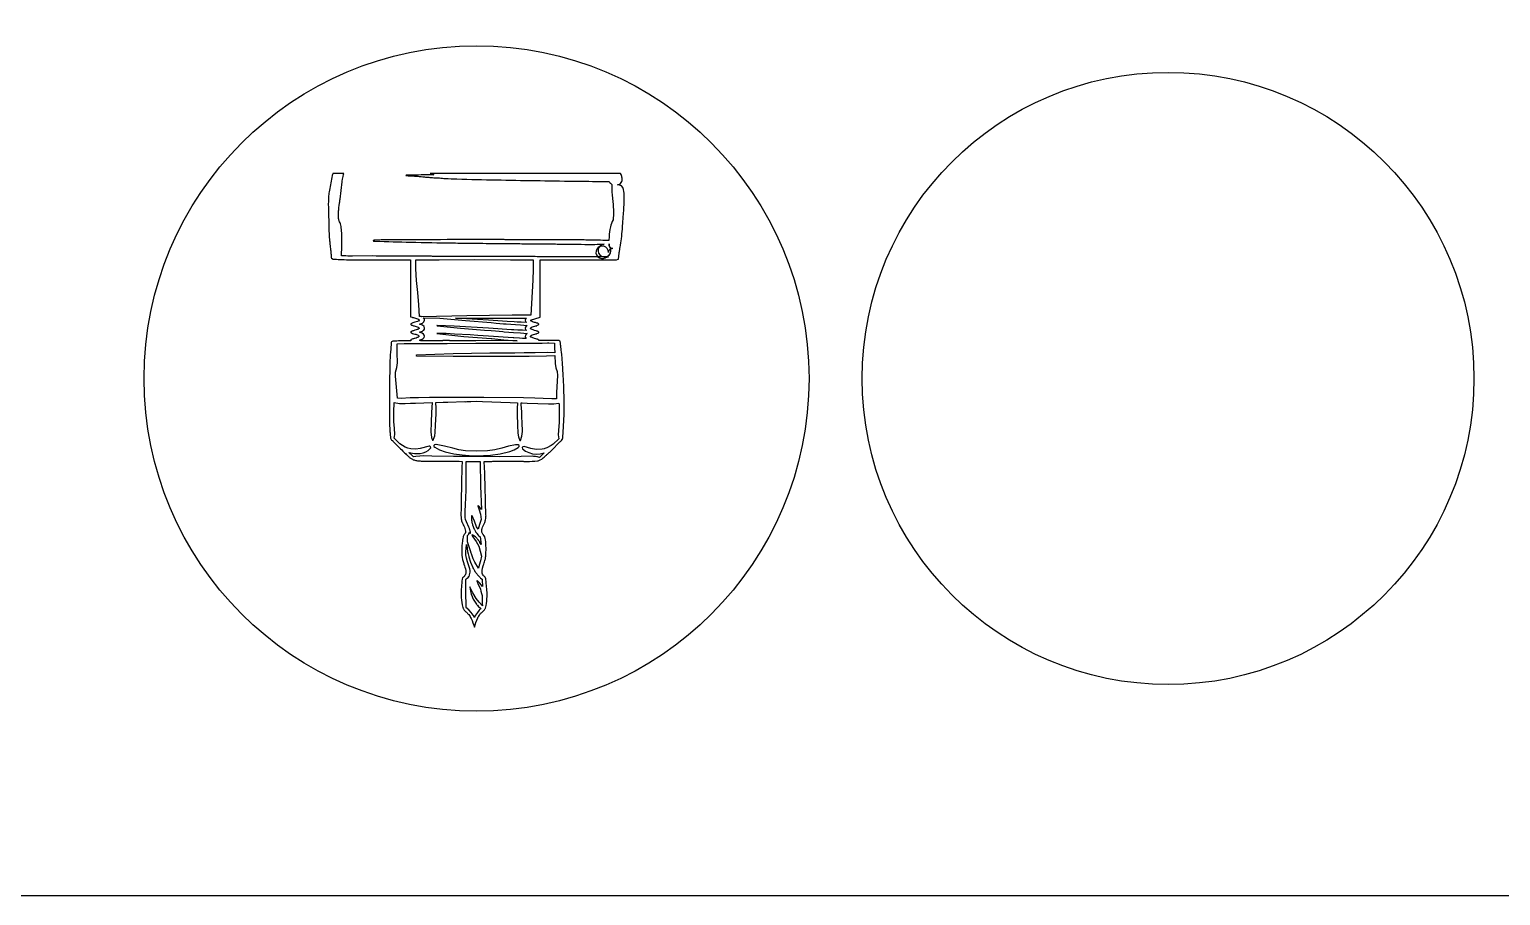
# Model space of a CAD drawing. Extents: x -250 to 250, y -318 to 318.
# Drawn here: x -158.1 to -102.8, y -317.9 to -285.4 of the extents above; entities that cross this region are included whole.
import ezdxf

# ---------------------------------------------------------------- set-up
doc = ezdxf.new("R2010")
doc.units = 0
doc.layers.get('0').update_dxf_attribs({"linetype": 'CONTINUOUS'})

msp = doc.modelspace()

# ---------------------------------------------------------------- linework, layer by layer
for points in [[(-250, -317.907), (250, -317.907), (250, -17.907), (-250, -17.907), (-250, -317.907)], [(-143.555, -294.358), (-143.555, -294.023), (-143.434, -294.023), (-143.438, -294.029), (-143.008, -294.029), (-143.007, -294.02), (-142.681, -294.018), (-141.342, -294.016), (-140.002, -294.028), (-139.925, -294.029), (-139.15, -294.029), (-139.149, -294.37), (-139.161, -294.789), (-139.189, -295.227), (-139.24, -296.1), (-139.933, -296.105), (-141.643, -296.126), (-143.348, -296.164), (-143.364, -296.157), (-143.417, -296.157), (-143.442, -295.71), (-143.489, -295.256), (-143.534, -294.803), (-143.555, -294.358)], [(-139.406, -296.984), (-139.443, -296.981), (-139.549, -296.973), (-139.657, -296.966), (-139.872, -296.954), (-139.894, -296.952), (-140.828, -296.891), (-141.222, -296.864), (-141.519, -296.844), (-142.101, -296.811), (-142.417, -296.796), (-142.76, -296.785), (-142.775, -296.79), (-142.765, -296.797), (-141.754, -296.899), (-140.73, -296.984), (-140.707, -296.985), (-140.255, -297.028), (-139.755, -297.061), (-140.519, -297.06), (-141.307, -297.069), (-142.096, -297.067), (-142.288, -297.066), (-142.288, -297.059), (-142.541, -297.059), (-142.539, -297.064), (-143.371, -297.064), (-143.421, -297.044), (-143.316, -297.003), (-143.28, -296.979), (-143.245, -296.938), (-143.234, -296.893), (-143.244, -296.85), (-143.276, -296.811), (-143.315, -296.784), (-143.419, -296.742), (-143.314, -296.701), (-143.27, -296.67), (-143.264, -296.663), (-143.239, -296.627), (-143.232, -296.592), (-143.251, -296.533), (-143.313, -296.482), (-143.417, -296.441), (-143.312, -296.4), (-143.278, -296.378), (-143.253, -296.353), (-143.23, -296.29), (-143.239, -296.25), (-143.266, -296.213), (-143.281, -296.201), (-142.659, -296.209), (-141.697, -296.304), (-140.725, -296.384), (-140.545, -296.399), (-140.259, -296.423), (-140.162, -296.431), (-139.806, -296.457), (-139.806, -296.457), (-139.62, -296.471), (-139.368, -296.488), (-139.408, -296.516), (-139.439, -296.555), (-139.449, -296.596), (-139.438, -296.642), (-139.402, -296.684), (-139.55, -296.672), (-139.727, -296.663), (-139.87, -296.654), (-139.965, -296.648), (-140.826, -296.591), (-142.12, -296.51), (-142.758, -296.485), (-142.773, -296.49), (-142.762, -296.497), (-141.88, -296.588), (-140.982, -296.662), (-140.982, -296.662), (-140.727, -296.684), (-140.567, -296.697), (-140.29, -296.72), (-140.232, -296.725), (-139.893, -296.751), (-139.622, -296.771), (-139.368, -296.788), (-139.369, -296.789), (-139.396, -296.806), (-139.437, -296.85), (-139.451, -296.898), (-139.441, -296.943), (-139.406, -296.984)], [(-139.397, -296.384), (-139.603, -296.369), (-139.746, -296.362), (-139.868, -296.354), (-140.127, -296.337), (-140.824, -296.291), (-142.07, -296.213), (-141.942, -296.213), (-141.94, -296.213), (-141.703, -296.22), (-141.637, -296.214), (-139.93, -296.215), (-139.403, -296.212), (-139.436, -296.252), (-139.447, -296.295), (-139.435, -296.342), (-139.397, -296.384)], [(-144.321, -298.25), (-144.275, -298.072), (-144.254, -297.89), (-144.26, -297.521), (-144.261, -297.176), (-143.999, -297.171), (-143.388, -297.172), (-142.377, -297.166), (-141.306, -297.158), (-140.34, -297.156), (-139.917, -297.155), (-139.244, -297.153), (-138.807, -297.153), (-138.612, -297.147), (-138.558, -297.147), (-138.35, -297.149), (-138.349, -297.334), (-138.335, -297.519), (-138.337, -297.523), (-138.626, -297.511), (-139.073, -297.513), (-139.49, -297.521), (-139.843, -297.525), (-140.284, -297.53), (-140.776, -297.536), (-142.155, -297.558), (-143.53, -297.603), (-143.554, -297.615), (-143.53, -297.627), (-142.153, -297.645), (-140.773, -297.645), (-140.469, -297.644), (-139.304, -297.637), (-138.646, -297.632), (-138.338, -297.617), (-138.321, -297.924), (-138.293, -298.075), (-138.247, -298.222), (-138.239, -298.365), (-138.258, -298.792), (-138.272, -299.008), (-138.275, -299.223), (-138.272, -299.243), (-138.44, -299.243), (-138.768, -299.228), (-139.087, -299.223), (-139.505, -299.205), (-141.006, -299.193), (-143.04, -299.195), (-143.458, -299.21), (-143.777, -299.213), (-144.105, -299.227), (-144.254, -299.225), (-144.29, -298.807), (-144.324, -298.393), (-144.321, -298.25)], [(-142.139, -301.415), (-142.954, -301.4), (-143.256, -301.391), (-143.406, -301.394), (-143.555, -301.41), (-143.649, -301.43), (-143.698, -301.38), (-143.826, -301.262), (-143.609, -301.304), (-143.392, -301.297), (-143.288, -301.273), (-143.189, -301.235), (-143.097, -301.182), (-143.014, -301.113), (-142.999, -301.082), (-143.006, -301.052), (-143.03, -301.03), (-143.063, -301.027), (-143.397, -301.112), (-143.563, -301.134), (-143.742, -301.126), (-143.855, -301.099), (-143.962, -301.056), (-144.157, -300.934), (-144.371, -300.725), (-144.358, -300.655), (-144.352, -300.584), (-144.362, -300.346), (-144.382, -300.11), (-144.384, -299.747), (-144.378, -299.384), (-144.175, -299.42), (-143.963, -299.423), (-143.754, -299.413), (-143.574, -299.404), (-142.944, -299.388), (-142.975, -299.754), (-142.984, -300.121), (-142.988, -300.206), (-142.988, -300.208), (-142.998, -300.41), (-142.998, -300.418), (-142.998, -300.486), (-142.998, -300.489), (-142.97, -300.702), (-142.969, -300.707), (-142.962, -300.729), (-142.937, -300.796), (-142.921, -300.804), (-142.906, -300.796), (-142.893, -300.767), (-142.848, -300.64), (-142.829, -300.507), (-142.819, -300.233), (-142.798, -299.809), (-142.795, -299.596), (-142.805, -299.385), (-142.806, -299.383), (-142.535, -299.375), (-142.362, -299.369), (-142.362, -299.369), (-141.721, -299.347), (-141.689, -299.353), (-141.646, -299.345), (-141.54, -299.341), (-141.496, -299.34), (-141.273, -299.335), (-141.049, -299.341), (-140.011, -299.382), (-139.741, -299.392), (-139.752, -299.603), (-139.751, -299.817), (-139.732, -300.241), (-139.724, -300.531), (-139.701, -300.671), (-139.649, -300.805), (-139.629, -300.813), (-139.618, -300.805), (-139.568, -300.644), (-139.553, -300.475), (-139.567, -300.131), (-139.57, -299.937), (-139.57, -299.904), (-139.575, -299.73), (-139.596, -299.455), (-139.602, -299.397), (-139.564, -299.398), (-139.368, -299.405), (-138.972, -299.418), (-138.577, -299.439), (-138.377, -299.436), (-138.186, -299.406), (-138.168, -299.432), (-138.164, -299.78), (-138.169, -300.128), (-138.197, -300.437), (-138.202, -300.592), (-138.183, -300.743), (-138.398, -300.951), (-138.468, -300.999), (-138.468, -300.999), (-138.628, -301.086), (-138.636, -301.089), (-138.715, -301.117), (-138.73, -301.122), (-138.814, -301.14), (-139.032, -301.144), (-139.234, -301.107), (-139.492, -301.037), (-139.532, -301.044), (-139.557, -301.08), (-139.543, -301.123), (-139.436, -301.207), (-139.316, -301.266), (-139.176, -301.306), (-139.029, -301.32), (-138.879, -301.31), (-138.731, -301.277), (-138.847, -301.382), (-138.86, -301.394), (-138.909, -301.444), (-138.986, -301.427), (-139.016, -301.422), (-139.062, -301.415), (-139.102, -301.411), (-139.135, -301.408), (-139.183, -301.405), (-139.604, -301.409), (-140.419, -301.42), (-141.279, -301.414), (-142.139, -301.415)], [(-140.746, -301.356), (-140.39, -301.309), (-140.026, -301.223), (-139.857, -301.158), (-139.706, -301.075), (-139.678, -301.04), (-139.68, -301.003), (-139.708, -300.975), (-139.757, -300.968), (-139.806, -300.975), (-140.069, -301.028), (-140.329, -301.095), (-140.591, -301.159), (-140.861, -301.2), (-141.278, -301.213), (-141.695, -301.198), (-141.938, -301.16), (-142.174, -301.103), (-142.481, -301.022), (-142.798, -300.959), (-142.81, -300.959), (-142.853, -300.97), (-142.877, -300.998), (-142.877, -301.033), (-142.85, -301.066), (-142.665, -301.166), (-142.454, -301.239), (-142.128, -301.311), (-141.812, -301.353), (-141.549, -301.379), (-141.279, -301.388), (-141.009, -301.38), (-140.746, -301.356)], [(-141.703, -303.698), (-141.703, -303.498), (-141.703, -303.473), (-141.701, -303.427), (-141.701, -303.41), (-141.701, -303.41), (-141.701, -303.41), (-141.696, -303.281), (-141.696, -303.281), (-141.694, -303.223), (-141.694, -303.223), (-141.67, -302.673), (-141.669, -302.637), (-141.668, -302.352), (-141.668, -302.254), (-141.667, -302.078), (-141.667, -302.066), (-141.667, -302.008), (-141.667, -301.925), (-141.667, -301.894), (-141.667, -301.806), (-141.667, -301.741), (-141.667, -301.723), (-141.67, -301.597), (-141.283, -301.605), (-141.28, -301.605), (-141.276, -301.605), (-141.14, -301.604), (-141.122, -302.524), (-141.088, -303.403), (-141.089, -303.402), (-141.089, -303.402), (-141.09, -303.401), (-141.181, -303.29), (-141.221, -303.257), (-141.234, -303.267), (-141.173, -303.422), (-141.129, -303.583), (-141.117, -303.685), (-141.097, -303.785), (-141.162, -303.962), (-141.22, -304.147), (-141.272, -304.056), (-141.358, -303.847), (-141.438, -303.636), (-141.451, -303.628), (-141.461, -303.636), (-141.467, -303.709), (-141.467, -303.722), (-141.463, -303.8), (-141.463, -303.801), (-141.463, -303.801), (-141.457, -303.844), (-141.45, -303.889), (-141.444, -303.913), (-141.427, -303.981), (-141.363, -304.143), (-141.358, -304.154), (-141.317, -304.227), (-141.311, -304.237), (-141.268, -304.298), (-141.261, -304.307), (-141.211, -304.365), (-141.199, -304.376), (-141.142, -304.425), (-141.107, -304.713), (-141.148, -304.641), (-141.159, -304.624), (-141.199, -304.566), (-141.205, -304.557), (-141.316, -304.436), (-141.435, -304.358), (-141.448, -304.371), (-141.419, -304.424), (-141.415, -304.43), (-141.296, -304.601), (-141.239, -304.688), (-141.194, -304.783), (-141.193, -304.783), (-141.192, -304.786), (-141.144, -304.973), (-141.09, -305.156), (-141.125, -305.328), (-141.174, -305.496), (-141.208, -305.609), (-141.339, -305.388), (-141.386, -305.285), (-141.399, -305.253), (-141.427, -305.181), (-141.44, -305.147), (-141.466, -305.073), (-141.475, -305.046), (-141.504, -304.956), (-141.504, -304.955), (-141.504, -304.955), (-141.588, -304.694), (-141.588, -304.694), (-141.615, -304.617), (-141.617, -304.614), (-141.618, -304.571), (-141.62, -304.535), (-141.616, -304.458), (-141.62, -304.382), (-141.572, -304.33), (-141.55, -304.268), (-141.52, -304.302), (-141.505, -304.298), (-141.504, -304.25), (-141.538, -304.131), (-141.544, -304.116), (-141.566, -304.062), (-141.66, -303.861), (-141.69, -303.774), (-141.703, -303.698)], [(-141.314, -307.374), (-141.338, -307.416), (-141.359, -307.462), (-141.403, -307.379), (-141.477, -307.274), (-141.562, -307.173), (-141.673, -307.088), (-141.67, -307.074), (-141.669, -306.891), (-141.67, -306.841), (-141.673, -306.704), (-141.68, -306.493), (-141.68, -306.493), (-141.683, -306.36), (-141.683, -306.348), (-141.683, -306.261), (-141.683, -306.26), (-141.683, -306.26), (-141.682, -306.209), (-141.682, -306.209), (-141.682, -306.209), (-141.68, -306.145), (-141.681, -306.144), (-141.674, -306.042), (-141.671, -306.014), (-141.592, -305.961), (-141.567, -305.925), (-141.56, -305.915), (-141.539, -305.868), (-141.537, -305.862), (-141.524, -305.81), (-141.524, -305.807), (-141.519, -305.755), (-141.52, -305.713), (-141.521, -305.695), (-141.533, -305.633), (-141.617, -305.369), (-141.652, -305.237), (-141.673, -305.101), (-141.676, -305.026), (-141.674, -304.973), (-141.674, -304.972), (-141.671, -304.877), (-141.668, -304.847), (-141.66, -304.748), (-141.659, -304.736), (-141.659, -304.735), (-141.657, -304.713), (-141.64, -304.772), (-141.632, -304.86), (-141.628, -304.884), (-141.618, -304.956), (-141.614, -304.975), (-141.597, -305.063), (-141.595, -305.071), (-141.57, -305.171), (-141.568, -305.179), (-141.503, -305.382), (-141.502, -305.383), (-141.502, -305.384), (-141.415, -305.584), (-141.399, -305.615), (-141.38, -305.651), (-141.356, -305.693), (-141.335, -305.727), (-141.309, -305.767), (-141.288, -305.798), (-141.259, -305.837), (-141.237, -305.864), (-141.205, -305.901), (-141.183, -305.925), (-141.146, -305.961), (-141.127, -305.978), (-141.067, -306.024), (-141.065, -306.042), (-141.057, -306.291), (-141.151, -306.166), (-141.257, -306.072), (-141.267, -306.08), (-141.223, -306.182), (-141.134, -306.4), (-141.112, -306.468), (-141.088, -306.553), (-141.088, -306.553), (-141.059, -306.636), (-141.059, -306.935), (-141.057, -307.018), (-141.172, -306.884), (-141.285, -306.752), (-141.421, -306.54), (-141.527, -306.312), (-141.535, -306.315), (-141.507, -306.462), (-141.478, -306.578), (-141.447, -306.669), (-141.444, -306.677), (-141.411, -306.752), (-141.4, -306.773), (-141.354, -306.852), (-141.276, -306.961), (-141.267, -306.973), (-141.247, -306.998), (-141.242, -307.003), (-141.215, -307.033), (-141.11, -307.119), (-141.11, -307.119), (-141.11, -307.12), (-141.11, -307.12), (-141.133, -307.142), (-141.161, -307.169), (-141.163, -307.171), (-141.173, -307.183), (-141.245, -307.271), (-141.314, -307.374)]]:
    msp.add_lwpolyline(points, close=True)
msp.add_lwpolyline([(-141.228, -307.473), (-141.228, -307.472), (-141.227, -307.471, -0.03828), (-141.15, -307.346, -0.055603), (-141.082, -307.272), (-141.031, -307.228, 0.057386), (-140.962, -307.149, 0.131201), (-140.946, -307.106), (-140.946, -307.105), (-140.92, -307.014, 0.051741), (-140.881, -306.676, 0.033492), (-140.91, -306.153), (-140.917, -306.092), (-140.924, -306.042), (-140.926, -306.023), (-140.927, -306.013), (-140.949, -305.948), (-140.955, -305.943), (-140.962, -305.939), (-140.968, -305.936), (-140.97, -305.935), (-140.991, -305.912), (-141.009, -305.895, -0.116741), (-141.047, -305.838, -0.079756), (-141.067, -305.741, -0.052248), (-141.062, -305.662, -0.034582), (-141.034, -305.546, -0.006025), (-141.024, -305.515, -0.002956), (-141.002, -305.453, 0.026619), (-140.951, -305.282, 0.038185), (-140.931, -305.159, 0.049725), (-140.941, -304.54, 0.14696), (-141.025, -304.344), (-141.039, -304.328, -0.086774), (-141.068, -304.28, -0.082829), (-141.08, -304.222), (-141.078, -304.183, -0.048927), (-141.066, -304.118, -0.030841), (-141.029, -304.02, -0.00641), (-141.005, -303.966, 0.006037), (-140.981, -303.915, 0.043129), (-140.939, -303.794, 0.048319), (-140.922, -303.68, 0.011716), (-140.921, -303.637, 0.009427), (-140.922, -303.583, 0.005896), (-140.923, -303.543, 0.002976), (-140.928, -303.464, -0.008884), (-140.934, -303.34, -0.00273), (-140.945, -302.937), (-140.946, -302.875), (-140.949, -302.751), (-140.95, -302.686, 0.004592), (-140.975, -301.879, 0.014018), (-140.993, -301.615, -0.342309), (-140.989, -301.601), (-140.953, -301.601), (-140.907, -301.599), (-140.86, -301.598), (-140.813, -301.597, -0.000836), (-140.697, -301.594, -0.001399), (-140.628, -301.592, -0.003168), (-140.512, -301.591, -0.003657), (-140.412, -301.591, 0.001031), (-140.213, -301.592, 0.000667), (-139.905, -301.593, 0.000431), (-139.807, -301.593, -0.00093), (-139.597, -301.593, -0.002389), (-139.557, -301.593, -0.001591), (-139.496, -301.594), (-139.391, -301.596), (-139.381, -301.596, 0.030673), (-138.983, -301.578, 0.11215), (-138.879, -301.542), (-138.826, -301.507), (-138.77, -301.464), (-138.766, -301.461), (-138.739, -301.437), (-138.734, -301.433, 0.004506), (-138.652, -301.36, 0.004659), (-138.573, -301.288, 0.002985), (-138.526, -301.245, 0.002777), (-138.477, -301.197), (-138.439, -301.161), (-138.436, -301.158), (-138.169, -300.888), (-138.141, -300.86), (-138.126, -300.847), (-138.11, -300.833, 0.049043), (-138.055, -300.777, 0.121556), (-138.041, -300.748), (-138.04, -300.738, -0.003867), (-138.037, -300.704, -0.002586), (-138.033, -300.654), (-138.031, -300.625), (-138.025, -300.565, 0.017953), (-137.983, -299.663, 0.015269), (-138.004, -298.602, 0.00476), (-138.015, -298.417, -0.003825), (-138.025, -298.269), (-138.028, -298.203), (-138.03, -298.156, 0.005864), (-138.053, -297.781, 0.010895), (-138.072, -297.58, 0.002258), (-138.078, -297.53, 0.001132), (-138.091, -297.431, -0.002352), (-138.109, -297.29, -0.004805), (-138.117, -297.221, -0.005279), (-138.118, -297.208, -0.000648), (-138.127, -297.098), (-138.135, -297.081), (-138.139, -297.077), (-138.172, -297.06), (-138.175, -297.059), (-138.25, -297.059), (-138.35, -297.059), (-138.938, -297.056), (-138.938, -297.041), (-138.939, -297.04), (-138.967, -297.016, 0.039615), (-138.981, -297.01, 0.00951), (-139.042, -296.992), (-139.094, -296.978, -0.037496), (-139.216, -296.935, -0.144494), (-139.242, -296.913), (-139.245, -296.908), (-139.246, -296.892), (-139.245, -296.887), (-139.214, -296.86, -0.042376), (-139.178, -296.844, -0.017772), (-139.089, -296.817, 0.000786), (-139.018, -296.798, 0.005797), (-139.008, -296.796), (-138.938, -296.76), (-138.937, -296.758), (-138.935, -296.743), (-138.936, -296.741), (-138.965, -296.714, 0.039623), (-138.979, -296.708, 0.009478), (-139.04, -296.691), (-139.092, -296.677, -0.037487), (-139.214, -296.634, -0.144428), (-139.24, -296.612), (-139.243, -296.607), (-139.244, -296.59), (-139.243, -296.586), (-139.212, -296.559, -0.042406), (-139.176, -296.543, -0.017802), (-139.088, -296.516, 0.000771), (-139.016, -296.497, 0.0058), (-139.006, -296.494), (-138.936, -296.459), (-138.935, -296.456), (-138.933, -296.442), (-138.933, -296.439), (-138.962, -296.413, 0.039583), (-138.977, -296.407, 0.009532), (-139.038, -296.389), (-139.063, -296.383, -0.033065), (-139.211, -296.333, -0.150327), (-139.238, -296.31), (-139.241, -296.305), (-139.243, -296.296), (-138.884, -296.172), (-138.884, -296.167), (-138.884, -296.128), (-138.884, -295.753), (-138.884, -295.188), (-138.884, -294.922), (-138.885, -294.288), (-138.885, -294.107), (-138.885, -294.067), (-138.884, -294.029), (-136.02, -294.029), (-135.948, -293.998), (-135.944, -293.994), (-135.938, -293.982), (-135.937, -293.975, -0.005759), (-135.933, -293.924, -0.005135), (-135.927, -293.866, -0.004405), (-135.92, -293.811, -0.003702), (-135.91, -293.744, -0.003253), (-135.9, -293.678, -0.001603), (-135.878, -293.545, 0.011224), (-135.831, -293.23, 0.009909), (-135.793, -292.871, 0.002771), (-135.787, -292.791, 0.001888), (-135.779, -292.673, -0.000124), (-135.764, -292.454, -0.001613), (-135.763, -292.437, -0.001923), (-135.759, -292.379, -0.001084), (-135.75, -292.277), (-135.749, -292.258, 0.02174), (-135.724, -291.672, 0.043311), (-135.75, -291.378, 0.397761), (-135.978, -291.209, 0.444272), (-135.801, -290.959, 0.017202), (-135.819, -290.889, 0.018132), (-135.841, -290.823), (-135.859, -290.78), (-143.022, -290.78), (-143.021, -290.781), (-143.02, -290.781, 0.013786), (-142.96, -290.803, 0.011288), (-142.887, -290.827), (-142.879, -290.832), (-142.984, -290.833), (-143.19, -290.834), (-143.303, -290.835), (-143.356, -290.836), (-143.449, -290.837), (-143.522, -290.837, 0.003516), (-143.92, -290.844, 0.174215), (-143.927, -290.847), (-143.929, -290.851), (-143.926, -290.856), (-143.924, -290.857), (-143.907, -290.86), (-143.891, -290.861, -0.00444), (-143.804, -290.864, -0.003967), (-143.706, -290.869, -0.003379), (-143.611, -290.875, -0.002764), (-143.495, -290.884, -0.003238), (-143.231, -290.908, 0.001959), (-143.072, -290.923, 0.002635), (-142.93, -290.935, 0.003492), (-142.823, -290.942, -0.047191), (-142.664, -290.948, -0.007445), (-142.586, -290.953), (-142.574, -290.955), (-142.56, -290.957, 0.025263), (-142.454, -290.968, 0.006115), (-142.014, -290.986, 0.002663), (-140.536, -291.021, 0.001342), (-137.604, -291.067, 0.001185), (-136.503, -291.079, 0.006853), (-136.313, -291.078), (-136.292, -291.078), (-136.264, -291.13), (-136.254, -291.137), (-136.247, -291.141), (-136.24, -291.145), (-136.194, -291.193), (-136.191, -291.204), (-136.19, -291.209), (-136.19, -291.224, 0.008987), (-136.192, -291.298, 0.008021), (-136.191, -291.381, 0.006866), (-136.187, -291.462, 0.005639), (-136.181, -291.561, 0.007092), (-136.158, -291.801, -0.003541), (-136.146, -291.921, -0.013849), (-136.129, -292.186, -0.021417), (-136.13, -292.357, -0.004851), (-136.132, -292.4, -0.004327), (-136.136, -292.447, -0.012866), (-136.143, -292.513, -0.083355), (-136.146, -292.523, 0.059305), (-136.243, -292.789, 0.046154), (-136.294, -293.149), (-136.302, -293.303), (-136.375, -293.299, 0.007528), (-136.693, -293.286, 0.005036), (-137.168, -293.279, 0.000865), (-137.287, -293.278, 0.000432), (-137.527, -293.278, -0.000151), (-137.668, -293.278, -0.000303), (-137.738, -293.278, -0.000632), (-137.849, -293.278, -0.000642), (-137.957, -293.277, 0.000329), (-138.582, -293.273, 0.000339), (-139.188, -293.27, 0.000212), (-139.52, -293.269, 0.000176), (-139.922, -293.268), (-139.981, -293.267), (-140.078, -293.267), (-140.203, -293.267), (-140.244, -293.266), (-140.297, -293.266), (-140.342, -293.266), (-140.388, -293.266), (-140.481, -293.266), (-140.601, -293.266), (-140.764, -293.266), (-140.916, -293.266), (-141.14, -293.265, 0.002365), (-145.104, -293.28, 0.176351), (-145.155, -293.3), (-145.157, -293.301), (-145.159, -293.306), (-145.159, -293.307), (-145.153, -293.314), (-145.151, -293.315, 0.093899), (-145.139, -293.319, 0.017011), (-145.072, -293.323, 0.002519), (-143.76, -293.36, 0.002072), (-142.166, -293.389, 0.000809), (-141.4, -293.399, 0.000638), (-140.43, -293.408, -0.000237), (-140.22, -293.41, -0.000161), (-139.91, -293.413), (-139.847, -293.414), (-139.719, -293.415, 0.000217), (-139.44, -293.418, 0.000194), (-139.129, -293.421), (-138.92, -293.423), (-138.847, -293.423), (-138.81, -293.424), (-138.763, -293.424), (-138.752, -293.424), (-138.667, -293.425), (-138.546, -293.426), (-138.474, -293.427, 0.000271), (-138.362, -293.428, 0.000265), (-138.247, -293.429, -0.001428), (-138.081, -293.43, -0.000868), (-137.808, -293.434, 0.000259), (-137.445, -293.439, 0.000874), (-137.337, -293.441, 0.004825), (-136.827, -293.442, 0.007013), (-136.475, -293.434, 0.765795), (-136.581, -293.89, 0.765795), (-136.26, -293.549, -0.13427), (-136.296, -293.426), (-136.296, -293.438), (-136.296, -293.45, 0.387544), (-136.155, -293.599, 0.428386), (-136.319, -293.747, 0.773204), (-136.756, -293.62, 0.773204), (-136.436, -293.943, -0.129509), (-136.321, -293.912), (-136.371, -293.912), (-136.427, -293.913), (-136.478, -293.913), (-136.541, -293.913), (-136.581, -293.914), (-136.663, -293.914), (-136.7, -293.914), (-136.72, -293.915), (-136.746, -293.915), (-136.766, -293.915, 0.00663), (-136.975, -293.909, 0.00398), (-137.324, -293.906, 0.00051), (-137.393, -293.906, 0.000254), (-137.53, -293.907, -0.000176), (-137.645, -293.907, -0.000353), (-137.702, -293.907, -0.000564), (-137.775, -293.907, -0.000571), (-137.847, -293.907, 0.0003), (-138.12, -293.906, 0.000187), (-138.558, -293.905), (-138.609, -293.905), (-138.711, -293.905, -0.000071), (-139.003, -293.905, -0.000158), (-139.134, -293.904), (-139.181, -293.904), (-139.319, -293.904), (-139.389, -293.904), (-139.437, -293.904), (-139.481, -293.904), (-139.513, -293.904), (-139.557, -293.904), (-139.599, -293.904), (-139.657, -293.903), (-139.686, -293.903), (-139.748, -293.903, -0.000392), (-139.942, -293.903, -0.000266), (-140.23, -293.902), (-140.29, -293.902), (-140.412, -293.902), (-141.839, -293.897, 0.000194), (-141.983, -293.896, 0.000097), (-142.269, -293.895, -0.00008), (-142.529, -293.894, -0.00016), (-142.659, -293.894, -0.000239), (-142.816, -293.893, -0.000252), (-142.964, -293.892, 0.000216), (-143.565, -293.888, 0.000224), (-144.143, -293.885), (-144.15, -293.885), (-144.852, -293.882, -0.000729), (-144.919, -293.882, -0.00058), (-145.004, -293.881), (-145.05, -293.881), (-145.177, -293.879), (-145.946, -293.883), (-145.96, -293.882), (-146.117, -293.88), (-146.195, -293.879), (-146.359, -293.872, 0.008666), (-146.353, -293.807, 0.008222), (-146.35, -293.738, 0.011819), (-146.343, -293.066, 0.033155), (-146.362, -292.826, 0.018044), (-146.38, -292.724, 0.019375), (-146.405, -292.63, -0.113651), (-146.457, -292.493, -0.021483), (-146.462, -292.479, -0.008329), (-146.466, -292.368, -0.010775), (-146.466, -292.283, -0.016222), (-146.458, -292.143, -0.011636), (-146.437, -291.949, -0.002883), (-146.427, -291.883, -0.001433), (-146.407, -291.75), (-146.331, -291.089), (-146.327, -291.064), (-146.315, -290.998), (-146.305, -290.945), (-146.295, -290.894), (-146.294, -290.892), (-146.293, -290.889), (-146.278, -290.823), (-146.267, -290.78), (-146.674, -290.78), (-146.675, -290.784), (-146.677, -290.789, 0.048136), (-146.699, -290.857, 0.006095), (-146.81, -291.41, 0.026968), (-146.838, -291.625, 0.01998), (-146.849, -291.918, 0.005153), (-146.848, -292.019, 0.002615), (-146.842, -292.219, -0.002157), (-146.838, -292.377, -0.002731), (-146.835, -292.501), (-146.835, -292.563, 0.007691), (-146.821, -293.05, 0.014258), (-146.802, -293.313, 0.002953), (-146.795, -293.377, 0.00148), (-146.78, -293.507, -0.003072), (-146.76, -293.69, -0.00628), (-146.751, -293.78, -0.012103), (-146.746, -293.879, 0.007702), (-146.743, -293.941), (-146.733, -293.961), (-146.728, -293.966), (-146.663, -293.993, 0.041803), (-146.612, -294, 0.007947), (-146.343, -294.013, 0.003242), (-145.987, -294.021, 0.003358), (-145.644, -294.024, -0.005852), (-145.301, -294.023, -0.000976), (-145.131, -294.02), (-145.102, -294.02, 0.001934), (-144.702, -294.024, 0.001433), (-144.162, -294.025), (-143.754, -294.028), (-143.754, -294.166), (-143.754, -294.24), (-143.754, -294.253), (-143.754, -294.401), (-143.754, -294.43), (-143.754, -294.5), (-143.754, -294.714), (-143.754, -295.008), (-143.754, -295.295), (-143.754, -295.55), (-143.754, -295.729), (-143.754, -295.869), (-143.754, -296.171), (-143.698, -296.178), (-143.693, -296.18, 0.021468), (-143.679, -296.185, 0.004835), (-143.614, -296.203, -0.051068), (-143.449, -296.265, -0.317118), (-143.434, -296.293), (-143.435, -296.296), (-143.457, -296.322, -0.060707), (-143.491, -296.339, -0.022367), (-143.592, -296.371), (-143.634, -296.382), (-143.673, -296.393), (-143.743, -296.428), (-143.744, -296.431), (-143.746, -296.445), (-143.745, -296.448), (-143.716, -296.474, 0.039685), (-143.702, -296.48, 0.009492), (-143.641, -296.498), (-143.616, -296.504, -0.033064), (-143.468, -296.554, -0.150283), (-143.441, -296.576), (-143.438, -296.581), (-143.437, -296.598), (-143.438, -296.603), (-143.469, -296.63, -0.042363), (-143.505, -296.645, -0.017749), (-143.594, -296.672), (-143.617, -296.679, 0.031444), (-143.727, -296.715, 0.158238), (-143.745, -296.73), (-143.746, -296.732), (-143.748, -296.746), (-143.747, -296.749), (-143.744, -296.756, 0.126767), (-143.725, -296.771, 0.034082), (-143.643, -296.799), (-143.591, -296.813, -0.037508), (-143.469, -296.856, -0.144508), (-143.443, -296.878), (-143.44, -296.883), (-143.439, -296.899), (-143.44, -296.904), (-143.472, -296.931, -0.042357), (-143.507, -296.947, -0.017745), (-143.596, -296.974), (-143.619, -296.98, 0.031466), (-143.729, -297.016, 0.157929), (-143.747, -297.031), (-143.748, -297.033), (-143.75, -297.048), (-143.75, -297.051), (-143.746, -297.059, -0.483466), (-143.751, -297.063, 0.000988), (-143.795, -297.063, 0.000982), (-143.84, -297.063, 0.015398), (-144.424, -297.083, 0.167084), (-144.475, -297.105), (-144.479, -297.109), (-144.486, -297.126), (-144.487, -297.134, -0.004959), (-144.488, -297.179, -0.004339), (-144.49, -297.23, -0.003582), (-144.493, -297.28, -0.002845), (-144.498, -297.342, -0.002925), (-144.509, -297.464, 0.002486), (-144.518, -297.569, 0.011126), (-144.531, -297.786, 0.007049), (-144.54, -298.13), (-144.542, -298.3), (-144.542, -298.312, -0.001483), (-144.543, -298.356, -0.000838), (-144.545, -298.435, 0.000544), (-144.547, -298.537, 0.00132), (-144.548, -298.579, 0.004019), (-144.55, -298.788, 0.000766), (-144.55, -299.882, 0.003541), (-144.55, -299.977, 0.002474), (-144.547, -300.112), (-144.546, -300.157), (-144.545, -300.208, 0.007539), (-144.54, -300.339, 0.005267), (-144.529, -300.526, 0.002294), (-144.527, -300.552, 0.001145), (-144.523, -300.606), (-144.517, -300.671), (-144.514, -300.723), (-144.469, -300.793), (-144.442, -300.817), (-144.43, -300.827), (-144.42, -300.837), (-144.411, -300.845), (-144.408, -300.848, 0.00383), (-144.046, -301.213, 0.01108), (-143.917, -301.335, 0.0027), (-143.876, -301.372, 0.002011), (-143.82, -301.422), (-143.8, -301.439), (-143.781, -301.457, 0.074323), (-143.688, -301.518, 0.062096), (-143.563, -301.559, 0.026012), (-143.439, -301.577, 0.018858), (-143.267, -301.585, 0.004477), (-143.211, -301.586, 0.002233), (-143.097, -301.584, -0.003058), (-143, -301.584, -0.001772), (-142.832, -301.584), (-142.788, -301.584, 0.000175), (-142.556, -301.585, 0.000351), (-142.44, -301.585, 0.000592), (-142.296, -301.586, 0.00053), (-142.136, -301.586, -0.003968), (-142.049, -301.586, -0.003021), (-141.935, -301.588), (-141.814, -301.604, 0.003081), (-141.817, -301.639, 0.002502), (-141.82, -301.682, 0.008303), (-141.832, -301.922, 0.00385), (-141.844, -302.44, 0.000907), (-141.847, -302.626, 0.00048), (-141.851, -302.976, -0.001496), (-141.856, -303.366, -0.007408), (-141.858, -303.445), (-141.862, -303.517, 0.044451), (-141.851, -303.752, 0.069901), (-141.811, -303.896, 0.006814), (-141.799, -303.922, 0.003589), (-141.775, -303.971), (-141.774, -303.974, -0.05066), (-141.702, -304.168, -0.105017), (-141.698, -304.268), (-141.706, -304.301), (-141.723, -304.323), (-141.743, -304.347), (-141.77, -304.394), (-141.77, -304.395), (-141.771, -304.397, 0.058926), (-141.784, -304.441, 0.011974), (-141.816, -304.66, 0.049114), (-141.827, -305.121, 0.071326), (-141.759, -305.432), (-141.749, -305.46, -0.045335), (-141.683, -305.695, -0.098192), (-141.685, -305.808, -0.059562), (-141.704, -305.865, -0.088768), (-141.728, -305.897), (-141.733, -305.902), (-141.77, -305.94), (-141.771, -305.942), (-141.772, -305.943), (-141.773, -305.944), (-141.803, -305.97), (-141.814, -306.023, 0.034064), (-141.854, -306.616, 0.053722), (-141.814, -306.991, 0.013343), (-141.791, -307.084, 0.063573), (-141.783, -307.102), (-141.779, -307.108), (-141.779, -307.11, 0.123752), (-141.773, -307.139, 0.061231), (-141.739, -307.188), (-141.713, -307.215), (-141.673, -307.25), (-141.658, -307.263, -0.056267), (-141.57, -307.354, -0.041964), (-141.478, -307.497, -0.042658), (-141.356, -307.83, -0.045547), (-141.228, -307.473)], format="xyb", close=True)
for centre, radius in [((-141.277, -298.48), 12.5), ((-115.277, -298.48), 11.5)]:
    msp.add_circle(centre, radius)

doc.saveas('drawing.dxf')
